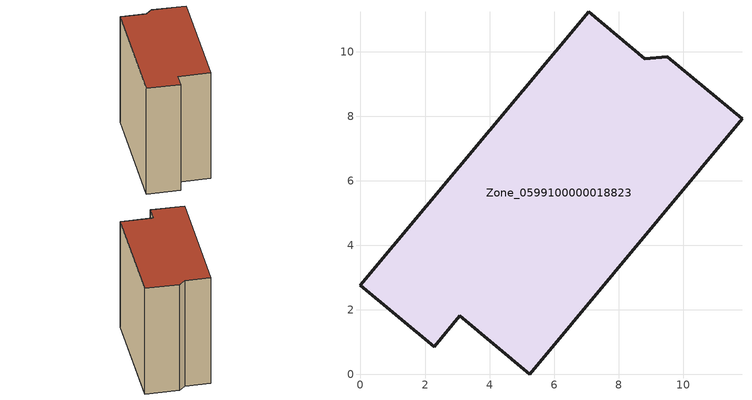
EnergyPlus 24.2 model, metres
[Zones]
Zone_0599100000018823
 floor ground (C_G): 8.81,9.79 9.51,9.85 11.83,7.92 5.25,0 3.08,1.81 2.28,0.85 0,2.77 7.08,11.24 z0
 wall outside (C_F): 7.08,11.24 0,2.77 2.28,0.85 3.08,1.81 5.25,0 11.83,7.92 9.51,9.85 8.81,9.79 7.08,11.24 z0:10.64
 roof outside (C_R): 8.81,9.79 7.08,11.24 0,2.77 2.28,0.85 3.08,1.81 5.25,0 11.83,7.92 9.51,9.85 z10.64
[BUILDING]
Pand.0599100000018823: North Axis=0; Terrain=City; Loads Convergence Tolerance Value=0.04; Temperature Convergence Tolerance Value=0.4; Solar Distribution=FullExterior; Maximum Number of Warmup Days=25; Minimum Number of Warmup Days=1
[Site:Location]
Rotterdam.The.Hague.AP_ZH_NLD Design_Conditions: Latitude=51.96; Longitude=4.45; Time Zone=1; Elevation=-4.5
[SITE:GROUNDTEMPERATURE:BUILDINGSURFACE]
18, 18, 18, 18, 18, 18, 18, 18, 18, 18, 18, 18
[MATERIAL] Thermal Absorptance=0.9; Solar Absorptance=0.7; Visible Absorptance=0.7
Name | Roughness | Thickness | Conductivity | Density | Specific Heat
G.TI.1946 | MediumSmooth | 0.15 | 1 | 540 | 1210
F.TI.1946 | Rough | 0.3 | 0.857143 | 1920 | 840
R.TI.1946 | MediumRough | 0.2 | 0.1 | 1500 | 1000
[CONSTRUCTION]
C_G: G.TI.1946
C_F: F.TI.1946
C_R: R.TI.1946
[ZONE]
Zone_0599100000018823: Type=1; Multiplier=1; Ceiling Height=Autocalculate; Volume=Autocalculate; Floor Area=autocalculate; Part of Total Floor Area=Yes
[ZONEINFILTRATION:DESIGNFLOWRATE]
Infil_Zone_0599100000018823: Zone or ZoneList or Space or SpaceList=Zone_0599100000018823; Schedule=AlwaysOn; Design Flow Rate Calculation Method=Flow/Area; Flow Rate per Floor Area=0.003; Constant Term Coefficient=1; Temperature Term Coefficient=0; Velocity Term Coefficient=0; Velocity Squared Term Coefficient=0
[HVACTEMPLATE:ZONE:IDEALLOADSAIRSYSTEM]
Zone_0599100000018823: Maximum Heating Supply Air Temperature=50; Minimum Cooling Supply Air Temperature=13; Maximum Heating Supply Air Humidity Ratio=0.0156; Minimum Cooling Supply Air Humidity Ratio=0.0077; Heating Limit=NoLimit; Cooling Limit=NoLimit; Dehumidification Control Type=ConstantSensibleHeatRatio; Cooling Sensible Heat Ratio=0.7; Dehumidification Setpoint=60; Humidification Control Type=None; Humidification Setpoint=30; Outdoor Air Method=None; Outdoor Air Flow Rate per Person=0.00944; Outdoor Air Flow Rate per Zone Floor Area=0; Outdoor Air Flow Rate per Zone=0; Demand Controlled Ventilation Type=None; Outdoor Air Economizer Type=NoEconomizer; Heat Recovery Type=None; Sensible Heat Recovery Effectiveness=0.7; Latent Heat Recovery Effectiveness=0.65
[ZONECONTROL:THERMOSTAT]
ThermostatControl_Zone_0599100000018823: Zone or ZoneList=Zone_0599100000018823; Control Type Schedule=DualSetpointControlType; Control 1=Thermostat_Zone_0599100000018823; Temperature Difference Between Cutout And Setpoint=0
[THERMOSTATSETPOINT:DUALSETPOINT]
Thermostat_Zone_0599100000018823: Heating Setpoint Temperature Schedule=HeatingSetpoint_Zone_0599100000018823; Cooling Setpoint Temperature Schedule=CoolingSetpoint_Zone_0599100000018823
[SCHEDULE:COMPACT]
HeatingSetpoint_Zone_0599100000018823: Through: 12/31, For: AllDays, Until: 24:00, 21
CoolingSetpoint_Zone_0599100000018823: Through: 12/31, For: AllDays, Until: 24:00, 24
DualSetpointControlType: Through: 12/31, For: AllDays, Until: 24:00, 4
AlwaysOn: Through: 12/31, For: AllDays, Until: 24:00, 1
